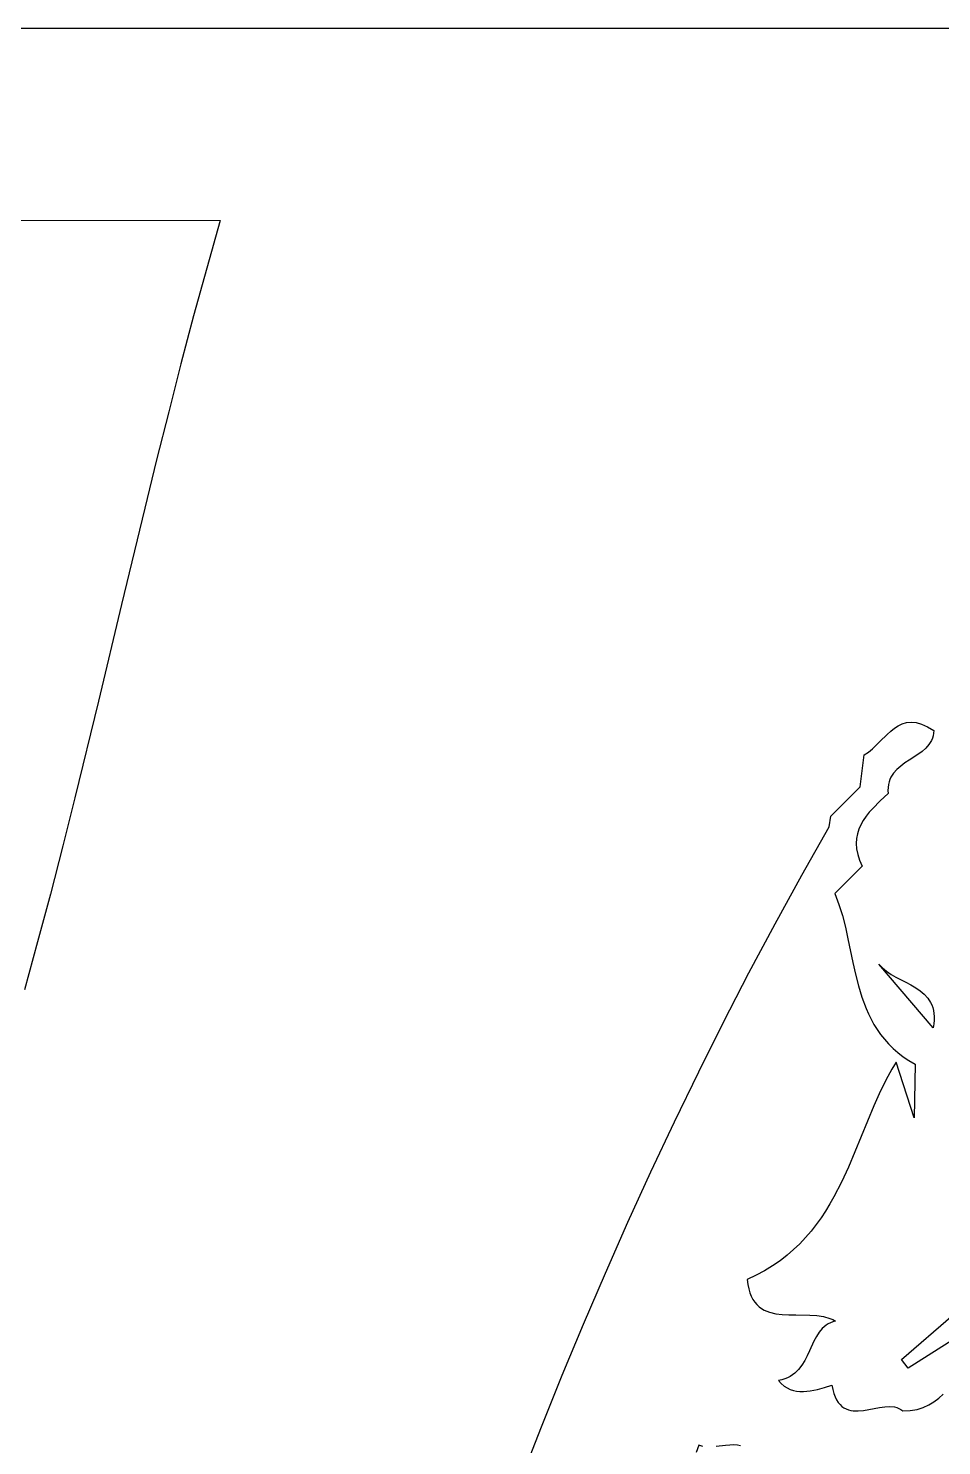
# Model space of a CAD drawing. Header units: metres. Extents: x 0 to 50, y 0 to 50.
# Drawn here: x 16.75 to 22.38, y 41.27 to 50 of the extents above; entities that cross this region are included whole.
import ezdxf

# ---------------------------------------------------------------- set-up
doc = ezdxf.new("R2010")
doc.units = ezdxf.units.M

msp = doc.modelspace()

# ---------------------------------------------------------------- linework, layer by layer
for points in [[(47, 50), (3, 50)], [(8.169895, 48.818233), (17.933545, 48.81704), (17.933545, 48.81704), (17.84998, 48.524196), (17.769381, 48.230273), (17.691346, 47.935412), (17.615472, 47.639753), (17.541356, 47.343437), (17.468596, 47.046604), (17.325534, 46.451952), (17.183064, 45.856921), (17.037964, 45.262636), (16.963421, 44.966124), (16.887013, 44.670222), (16.808337, 44.375068), (16.726991, 44.080803)], [(19.786927, 41.070771), (19.91165, 41.389875), (20.039586, 41.707314), (20.170821, 42.02307), (20.305438, 42.337124), (20.443521, 42.649454), (20.585155, 42.960044), (20.730424, 43.268872), (20.879412, 43.575919), (21.032204, 43.881166), (21.188883, 44.184594), (21.349535, 44.486183), (21.514242, 44.785913), (21.683091, 45.083765), (21.692538, 45.150142), (21.873318, 45.33078), (21.898827, 45.52653), (21.898827, 45.52653), (21.92496, 45.544612), (21.949585, 45.564782), (21.995682, 45.608605), (22.039853, 45.652438), (22.062071, 45.672619), (22.084834, 45.690717), (22.108483, 45.706036), (22.133361, 45.717882), (22.159808, 45.725558), (22.188168, 45.72837), (22.218782, 45.725622), (22.251993, 45.71662), (22.288141, 45.700667), (22.327569, 45.67707)], [(22.327569, 45.67707), (22.327569, 45.67707), (22.326177, 45.660195), (22.323182, 45.644426), (22.318695, 45.629684), (22.312829, 45.615889), (22.297413, 45.590816), (22.277833, 45.568566), (22.254993, 45.548497), (22.229792, 45.529969), (22.175917, 45.494966), (22.149045, 45.477209), (22.123418, 45.458427), (22.099938, 45.437976), (22.079506, 45.415217), (22.063024, 45.389508), (22.056546, 45.375347), (22.051393, 45.360207), (22.047678, 45.34401), (22.045514, 45.326673), (22.045013, 45.308118), (22.046288, 45.288265), (22.046288, 45.288265), (21.997034, 45.243687), (21.950825, 45.197491), (21.929694, 45.173536), (21.910323, 45.148875), (21.893045, 45.123408), (21.878191, 45.097035), (21.866095, 45.069656), (21.85709, 45.041171), (21.851507, 45.011479), (21.849681, 44.98048), (21.851943, 44.948074), (21.858627, 44.91416), (21.870064, 44.878639), (21.886589, 44.84141), (21.717303, 44.673225), (21.717303, 44.673225), (21.742993, 44.606735), (21.764424, 44.537903), (21.782659, 44.467254), (21.798761, 44.395313), (21.828819, 44.249656), (21.8449, 44.17699), (21.863102, 44.105131), (21.884485, 44.034604), (21.910114, 43.965935), (21.924853, 43.932461), (21.941052, 43.899649), (21.958844, 43.867563), (21.978361, 43.836269), (21.999738, 43.805834), (22.023105, 43.776322), (22.048598, 43.747799), (22.076347, 43.720332), (22.106487, 43.693984), (22.13915, 43.668823), (22.174469, 43.644914), (22.212576, 43.622321), (22.207204, 43.292079), (22.095247, 43.634274), (22.095247, 43.634274), (22.069467, 43.591453), (22.045039, 43.547752), (21.999627, 43.458089), (21.957779, 43.366044), (21.918262, 43.272374), (21.841291, 43.08319), (21.801373, 42.989192), (21.758857, 42.896602), (21.71251, 42.806175), (21.687515, 42.762011), (21.6611, 42.718672), (21.633112, 42.676253), (21.603395, 42.634849), (21.571797, 42.594554), (21.538163, 42.555464), (21.502339, 42.517673), (21.46417, 42.481276), (21.423504, 42.446367), (21.380186, 42.413042), (21.334061, 42.381395), (21.284976, 42.351521), (21.232777, 42.323514), (21.17731, 42.297469), (21.17731, 42.297469), (21.181452, 42.26726), (21.187205, 42.239977), (21.194489, 42.215472), (21.203228, 42.193595), (21.213344, 42.174197), (21.224758, 42.157128), (21.237394, 42.142239), (21.251173, 42.129381), (21.266017, 42.118404), (21.281849, 42.109159), (21.29859, 42.101496), (21.316164, 42.095265), (21.353497, 42.086506), (21.393225, 42.081685), (21.434726, 42.079608), (21.477376, 42.079079), (21.56364, 42.077883), (21.606008, 42.074826), (21.647037, 42.068537), (21.686104, 42.057818), (21.704708, 42.050425), (21.722589, 42.041477), (21.722589, 42.041477), (21.705898, 42.036938), (21.69055, 42.031065), (21.676447, 42.023947), (21.663491, 42.015673), (21.64063, 41.99601), (21.621186, 41.972787), (21.604379, 41.946711), (21.589427, 41.918494), (21.561963, 41.858472), (21.547889, 41.828086), (21.532546, 41.798396), (21.515153, 41.770112), (21.494928, 41.743943), (21.471091, 41.720599), (21.457573, 41.710208), (21.44286, 41.70079), (21.426853, 41.692432), (21.409454, 41.685224), (21.390567, 41.679255), (21.370092, 41.674613), (21.370092, 41.674613), (21.387237, 41.656392), (21.405087, 41.641405), (21.42359, 41.629431), (21.442691, 41.620247), (21.462338, 41.613633), (21.482476, 41.609367), (21.503054, 41.607227), (21.524016, 41.606991), (21.566882, 41.611349), (21.610648, 41.620668), (21.654885, 41.633177), (21.699167, 41.647103), (21.699167, 41.647103), (21.704897, 41.619914), (21.711793, 41.595837), (21.719791, 41.574706), (21.728825, 41.556351), (21.738828, 41.540605), (21.749737, 41.5273), (21.761485, 41.516268), (21.774007, 41.507341), (21.787237, 41.500351), (21.80111, 41.495131), (21.815561, 41.491512), (21.830524, 41.489326), (21.861723, 41.488582), (21.894184, 41.491556), (21.960799, 41.503285), (21.993904, 41.509352), (22.026176, 41.513763), (22.057092, 41.515175), (22.086126, 41.512244), (22.099775, 41.50873), (22.112757, 41.503626), (22.125007, 41.496765), (22.136459, 41.487979), (22.136459, 41.487979), (22.182442, 41.490369), (22.224173, 41.497786), (22.262109, 41.509702), (22.296707, 41.525591), (22.328424, 41.544929), (22.357717, 41.567188), (22.385045, 41.591842)], [(21.988708, 44.238648), (21.988708, 44.238648), (22.010903, 44.215195), (22.036311, 44.194501), (22.06421, 44.175946), (22.093874, 44.158909), (22.155601, 44.126911), (22.186214, 44.110707), (22.215695, 44.093542), (22.243319, 44.074792), (22.268362, 44.053839), (22.290099, 44.030062), (22.307806, 44.002841), (22.314922, 43.987745), (22.320758, 43.971555), (22.325225, 43.954193), (22.328231, 43.935583), (22.329687, 43.915647), (22.329501, 43.894306), (22.327583, 43.871485), (22.323842, 43.847104), (21.988708, 44.238648)], [(22.446648, 42.078967), (22.539539, 41.986148), (22.168893, 41.751195), (22.127754, 41.805646), (22.446648, 42.078967)], [(20.904826, 41.269581), (20.88048, 41.276705), (20.88048, 41.276705), (20.86422, 41.231688)], [(21.137247, 41.27218), (21.118006, 41.277299), (21.095609, 41.278861), (21.070703, 41.277812), (21.043936, 41.275096), (20.987405, 41.268442)]]:
    msp.add_lwpolyline(points)

doc.saveas('drawing.dxf')
